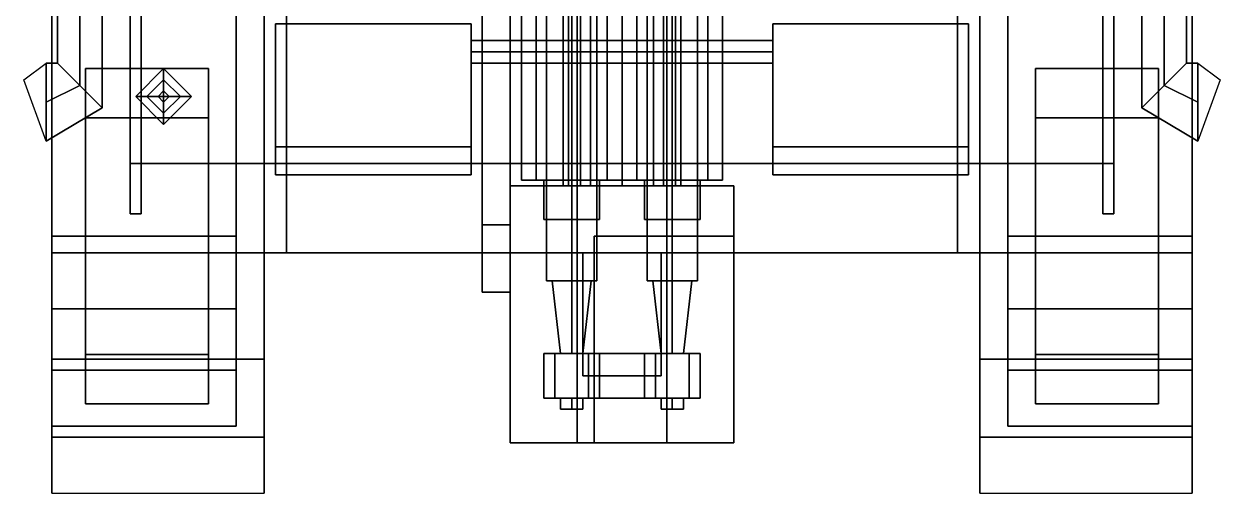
# Model space of a CAD drawing. Header units: millimetres. Extents: x -1.1 to 3, y -2.9 to 9.7.
# Drawn here: x -1.07 to 1.07, y -2.91 to -2.07 of the extents above; entities that cross this region are included whole.
import ezdxf

# ---------------------------------------------------------------- set-up
doc = ezdxf.new("R2010")
doc.units = ezdxf.units.MM
for name, color, linetype in [('gun', 1, 'Continuous'), ('mudguards', 6, 'Continuous'), ('sleeve', 5, 'Continuous'), ('tracks', 3, 'Continuous'), ('turret', 2, 'Continuous'), ('wheels', 2, 'Continuous')]:
    doc.layers.add(name, color=color, linetype=linetype)

msp = doc.modelspace()

# ---------------------------------------------------------------- linework, layer by layer
for points in [[(0.64, 1.21, 0.35), (0.64, -2.48, 0.35), (-0.64, -2.48, 0.35), (-0.64, 1.21, 0.35)], [(-0.6, -2.48, 0.81), (-0.6, -1.19, 0.92), (-0.64, -1.19, 0.92), (-0.64, -2.48, 0.81)], [(-0.64, -2.48, 0.81), (-0.64, -1.19, 0.92), (-0.64, -1.19, 0.35), (-0.64, -2.48, 0.35)], [(-0.6, -1.19, 0.67), (-0.6, -2.48, 0.67), (0.6, -2.48, 0.67), (0.6, -1.19, 0.67)], [(-0.6, -1.19, 0.67), (-0.6, -1.19, 0.92), (-0.6, -2.48, 0.81), (-0.6, -2.48, 0.67)], [(0.6, -2.48, 0.81), (0.6, -1.19, 0.92), (0.6, -1.19, 0.67), (0.6, -2.48, 0.67)], [(0.64, -2.48, 0.81), (0.64, -1.19, 0.92), (0.6, -1.19, 0.92), (0.6, -2.48, 0.81)], [(0.64, -1.19, 0.35), (0.64, -1.19, 0.92), (0.64, -2.48, 0.81), (0.64, -2.48, 0.35)], [(-0.97, -1.54, 0.98), (-1.01, -1.54, 0.94), (-1.01, -2.14, 0.9), (-0.97, -2.18, 0.94)], [(-1.01, -1.54, 0.94), (-0.97, -1.54, 0.9), (-0.97, -2.18, 0.86), (-1.01, -2.14, 0.9)], [(-0.93, -1.54, 0.94), (-0.97, -1.54, 0.98), (-0.97, -2.18, 0.94), (-0.93, -2.22, 0.9)], [(-0.97, -1.54, 0.9), (-0.93, -1.54, 0.94), (-0.93, -2.22, 0.9), (-0.97, -2.18, 0.86)], [(0.97, -1.54, 0.98), (0.93, -1.54, 0.94), (0.93, -2.22, 0.9), (0.97, -2.18, 0.94)], [(0.93, -1.54, 0.94), (0.97, -1.54, 0.9), (0.97, -2.18, 0.86), (0.93, -2.22, 0.9)], [(1.01, -1.54, 0.94), (0.97, -1.54, 0.98), (0.97, -2.18, 0.94), (1.01, -2.14, 0.9)], [(0.97, -1.54, 0.9), (1.01, -1.54, 0.94), (1.01, -2.14, 0.9), (0.97, -2.18, 0.86)], [(-1.03, -2.21, 0.85), (-1.03, -2.28, 0.9), (-1.07, -2.17, 1), (-1.03, -2.14, 0.9)], [(-1.03, -2.14, 0.9), (-1.03, -2.21, 0.96), (-0.97, -2.18, 0.94), (-1.01, -2.14, 0.9)], [(-1.03, -2.21, 0.85), (-1.03, -2.14, 0.9), (-1.01, -2.14, 0.9), (-0.97, -2.18, 0.86)], [(1.01, -2.14, 0.9), (0.97, -2.18, 0.94), (1.03, -2.21, 0.96), (1.03, -2.14, 0.9)], [(0.97, -2.18, 0.86), (1.01, -2.14, 0.9), (1.03, -2.14, 0.9), (1.03, -2.21, 0.85)], [(1.03, -2.14, 0.9), (1.07, -2.17, 1), (1.03, -2.28, 0.9), (1.03, -2.21, 0.85)], [(-1.03, -2.21, 0.96), (-1.03, -2.28, 0.9), (-0.93, -2.22, 0.9), (-0.97, -2.18, 0.94)], [(-1.03, -2.28, 0.9), (-1.03, -2.21, 0.85), (-0.97, -2.18, 0.86), (-0.93, -2.22, 0.9)], [(0.97, -2.18, 0.94), (0.93, -2.22, 0.9), (1.03, -2.28, 0.9), (1.03, -2.21, 0.96)], [(0.93, -2.22, 0.9), (0.97, -2.18, 0.86), (1.03, -2.21, 0.85), (1.03, -2.28, 0.9)], [(-0.6, -2.48, 0.67), (-0.64, -2.48, 0.35), (0.64, -2.48, 0.35), (0.6, -2.48, 0.67)], [(-0.6, -2.48, 0.67), (-0.6, -2.48, 0.81), (-0.64, -2.48, 0.81), (-0.64, -2.48, 0.35)], [(-0.07, -2.48, 0.35), (-0.07, -2.7, 0.35), (-0.07, -2.7, 0.53), (-0.07, -2.48, 0.53)], [(-0.07, -2.48, 0.53), (-0.07, -2.7, 0.53), (0.07, -2.7, 0.53), (0.07, -2.48, 0.53)], [(0.07, -2.48, 0.35), (0.07, -2.7, 0.35), (-0.07, -2.7, 0.35), (-0.07, -2.48, 0.35)], [(0.07, -2.7, 0.53), (0.07, -2.7, 0.35), (0.07, -2.48, 0.35), (0.07, -2.48, 0.53)], [(0.64, -2.48, 0.35), (0.64, -2.48, 0.81), (0.6, -2.48, 0.81), (0.6, -2.48, 0.67)], [(-0.07, -2.7, 0.53), (-0.07, -2.7, 0.35), (0.07, -2.7, 0.35), (0.07, -2.7, 0.53)]]:
    msp.add_3dface(points)
at = {"layer": 'gun'}
for points in [[(-0.0742, -0.94, 1.5942), (-0.105, -0.94, 1.52), (-0.105, -2.36, 1.52), (-0.0742, -2.36, 1.5942)], [(-0.105, -0.94, 1.52), (-0.0742, -0.94, 1.4458), (-0.0742, -2.36, 1.4458), (-0.105, -2.36, 1.52)], [(0, -0.94, 1.625), (-0.0742, -0.94, 1.5942), (-0.0742, -2.36, 1.5942), (0, -2.36, 1.625)], [(-0.0742, -0.94, 1.4458), (0, -0.94, 1.415), (0, -2.36, 1.415), (-0.0742, -2.36, 1.4458)], [(0.0742, -0.94, 1.5942), (0, -0.94, 1.625), (0, -2.36, 1.625), (0.0742, -2.36, 1.5942)], [(0, -0.94, 1.415), (0.0742, -0.94, 1.4458), (0.0742, -2.36, 1.4458), (0, -2.36, 1.415)], [(0.105, -0.94, 1.52), (0.0742, -0.94, 1.5942), (0.0742, -2.36, 1.5942), (0.105, -2.36, 1.52)], [(0.0742, -0.94, 1.4458), (0.105, -0.94, 1.52), (0.105, -2.36, 1.52), (0.0742, -2.36, 1.4458)], [(-0.09, -1.53, 1.775), (-0.135, -1.53, 1.73), (-0.135, -2.53, 1.73), (-0.09, -2.53, 1.775)], [(-0.135, -1.53, 1.73), (-0.09, -1.53, 1.685), (-0.09, -2.53, 1.685), (-0.135, -2.53, 1.73)], [(-0.045, -1.53, 1.73), (-0.09, -1.53, 1.775), (-0.09, -2.53, 1.775), (-0.045, -2.53, 1.73)], [(-0.09, -1.53, 1.685), (-0.045, -1.53, 1.73), (-0.045, -2.53, 1.73), (-0.09, -2.53, 1.685)], [(0.045, -1.53, 1.73), (0.09, -1.53, 1.685), (0.09, -2.53, 1.685), (0.045, -2.53, 1.73)], [(0.09, -1.53, 1.775), (0.045, -1.53, 1.73), (0.045, -2.53, 1.73), (0.09, -2.53, 1.775)], [(0.09, -1.53, 1.685), (0.135, -1.53, 1.73), (0.135, -2.53, 1.73), (0.09, -2.53, 1.685)], [(0.135, -1.53, 1.73), (0.09, -1.53, 1.775), (0.09, -2.53, 1.775), (0.135, -2.53, 1.73)], [(-0.2, -2.36, 1.33), (-0.2, -2.82, 1.33), (-0.2, -2.82, 1.68), (-0.2, -2.36, 1.68)], [(-0.2, -2.36, 1.68), (-0.2, -2.82, 1.68), (0.2, -2.82, 1.68), (0.2, -2.36, 1.68)], [(0.2, -2.36, 1.68), (0.2, -2.36, 1.33), (-0.2, -2.36, 1.33), (-0.2, -2.36, 1.68)], [(0.2, -2.36, 1.33), (0.2, -2.82, 1.33), (-0.2, -2.82, 1.33), (-0.2, -2.36, 1.33)], [(0.2, -2.82, 1.68), (0.2, -2.82, 1.57), (0.2, -2.45, 1.57), (0.2, -2.36, 1.68)], [(0.2, -2.82, 1.47), (0.2, -2.82, 1.33), (0.2, -2.36, 1.33), (0.2, -2.45, 1.47)], [(0.2, -2.45, 1.57), (0.2, -2.45, 1.47), (0.2, -2.36, 1.33), (0.2, -2.36, 1.68)], [(-0.05, -2.82, 1.57), (-0.05, -2.82, 1.47), (-0.05, -2.45, 1.47), (-0.05, -2.45, 1.57)], [(0.2, -2.45, 1.57), (0.2, -2.82, 1.57), (-0.05, -2.82, 1.57), (-0.05, -2.45, 1.57)], [(-0.05, -2.45, 1.47), (-0.05, -2.82, 1.47), (0.2, -2.82, 1.47), (0.2, -2.45, 1.47)], [(-0.05, -2.45, 1.57), (-0.05, -2.45, 1.47), (0.2, -2.45, 1.47), (0.2, -2.45, 1.57)], [(-0.09, -2.53, 1.775), (-0.135, -2.53, 1.73), (-0.125, -2.53, 1.73), (-0.09, -2.53, 1.765)], [(-0.09, -2.53, 1.685), (-0.09, -2.53, 1.695), (-0.125, -2.53, 1.73), (-0.135, -2.53, 1.73)], [(-0.09, -2.53, 1.765), (-0.125, -2.53, 1.73), (-0.11, -2.66, 1.71), (-0.09, -2.66, 1.73)], [(-0.125, -2.53, 1.73), (-0.09, -2.53, 1.695), (-0.09, -2.66, 1.69), (-0.11, -2.66, 1.71)], [(-0.055, -2.53, 1.73), (-0.09, -2.53, 1.765), (-0.09, -2.66, 1.73), (-0.07, -2.66, 1.71)], [(-0.09, -2.53, 1.695), (-0.055, -2.53, 1.73), (-0.07, -2.66, 1.71), (-0.09, -2.66, 1.69)], [(-0.09, -2.53, 1.775), (-0.09, -2.53, 1.765), (-0.055, -2.53, 1.73), (-0.045, -2.53, 1.73)], [(-0.045, -2.53, 1.73), (-0.055, -2.53, 1.73), (-0.09, -2.53, 1.695), (-0.09, -2.53, 1.685)], [(0.09, -2.53, 1.685), (0.09, -2.53, 1.695), (0.055, -2.53, 1.73), (0.045, -2.53, 1.73)], [(0.09, -2.53, 1.775), (0.045, -2.53, 1.73), (0.055, -2.53, 1.73), (0.09, -2.53, 1.765)], [(0.055, -2.53, 1.73), (0.09, -2.53, 1.695), (0.09, -2.66, 1.69), (0.07, -2.66, 1.71)], [(0.09, -2.53, 1.765), (0.055, -2.53, 1.73), (0.07, -2.66, 1.71), (0.09, -2.66, 1.73)], [(0.135, -2.53, 1.73), (0.125, -2.53, 1.73), (0.09, -2.53, 1.695), (0.09, -2.53, 1.685)], [(0.09, -2.53, 1.695), (0.125, -2.53, 1.73), (0.11, -2.66, 1.71), (0.09, -2.66, 1.69)], [(0.09, -2.53, 1.775), (0.09, -2.53, 1.765), (0.125, -2.53, 1.73), (0.135, -2.53, 1.73)], [(0.125, -2.53, 1.73), (0.09, -2.53, 1.765), (0.09, -2.66, 1.73), (0.11, -2.66, 1.71)], [(-0.14, -2.66, 1.68), (-0.14, -2.74, 1.68), (-0.14, -2.74, 1.73), (-0.14, -2.66, 1.73)], [(0.14, -2.66, 1.73), (0.14, -2.66, 1.68), (-0.14, -2.66, 1.68), (-0.14, -2.66, 1.73)], [(-0.14, -2.66, 1.73), (-0.14, -2.74, 1.73), (-0.12, -2.74, 1.76), (-0.12, -2.66, 1.76)], [(-0.06, -2.66, 1.76), (-0.04, -2.66, 1.73), (-0.14, -2.66, 1.73), (-0.12, -2.66, 1.76)], [(-0.12, -2.66, 1.76), (-0.12, -2.74, 1.76), (-0.06, -2.74, 1.76), (-0.06, -2.66, 1.76)], [(-0.06, -2.74, 1.76), (-0.04, -2.74, 1.73), (-0.04, -2.66, 1.73), (-0.06, -2.66, 1.76)], [(-0.04, -2.66, 1.73), (-0.04, -2.74, 1.73), (0.04, -2.74, 1.73), (0.04, -2.66, 1.73)], [(0.12, -2.66, 1.76), (0.14, -2.66, 1.73), (0.04, -2.66, 1.73), (0.06, -2.66, 1.76)], [(0.04, -2.66, 1.73), (0.04, -2.74, 1.73), (0.06, -2.74, 1.76), (0.06, -2.66, 1.76)], [(0.06, -2.66, 1.76), (0.06, -2.74, 1.76), (0.12, -2.74, 1.76), (0.12, -2.66, 1.76)], [(0.12, -2.74, 1.76), (0.14, -2.74, 1.73), (0.14, -2.66, 1.73), (0.12, -2.66, 1.76)], [(0.14, -2.74, 1.73), (0.14, -2.74, 1.68), (0.14, -2.66, 1.68), (0.14, -2.66, 1.73)], [(-0.14, -2.74, 1.73), (-0.14, -2.74, 1.68), (0.14, -2.74, 1.68), (0.14, -2.74, 1.73)], [(-0.12, -2.74, 1.76), (-0.14, -2.74, 1.73), (-0.04, -2.74, 1.73), (-0.06, -2.74, 1.76)], [(-0.09, -2.74, 1.73), (-0.11, -2.74, 1.71), (-0.11, -2.76, 1.71), (-0.09, -2.76, 1.73)], [(-0.11, -2.74, 1.71), (-0.09, -2.74, 1.69), (-0.09, -2.76, 1.69), (-0.11, -2.76, 1.71)], [(-0.09, -2.76, 1.69), (-0.07, -2.76, 1.71), (-0.09, -2.76, 1.73), (-0.11, -2.76, 1.71)], [(-0.07, -2.74, 1.71), (-0.09, -2.74, 1.73), (-0.09, -2.76, 1.73), (-0.07, -2.76, 1.71)], [(-0.09, -2.74, 1.69), (-0.07, -2.74, 1.71), (-0.07, -2.76, 1.71), (-0.09, -2.76, 1.69)], [(0.06, -2.74, 1.76), (0.04, -2.74, 1.73), (0.14, -2.74, 1.73), (0.12, -2.74, 1.76)], [(0.07, -2.74, 1.71), (0.09, -2.74, 1.69), (0.09, -2.76, 1.69), (0.07, -2.76, 1.71)], [(0.09, -2.74, 1.73), (0.07, -2.74, 1.71), (0.07, -2.76, 1.71), (0.09, -2.76, 1.73)], [(0.09, -2.76, 1.69), (0.11, -2.76, 1.71), (0.09, -2.76, 1.73), (0.07, -2.76, 1.71)], [(0.09, -2.74, 1.69), (0.11, -2.74, 1.71), (0.11, -2.76, 1.71), (0.09, -2.76, 1.69)], [(0.11, -2.74, 1.71), (0.09, -2.74, 1.73), (0.09, -2.76, 1.73), (0.11, -2.76, 1.71)], [(-0.2, -2.82, 1.68), (-0.05, -2.82, 1.57), (0.2, -2.82, 1.57), (0.2, -2.82, 1.68)], [(-0.05, -2.82, 1.47), (-0.2, -2.82, 1.33), (0.2, -2.82, 1.33), (0.2, -2.82, 1.47)], [(-0.2, -2.82, 1.33), (-0.05, -2.82, 1.47), (-0.05, -2.82, 1.57), (-0.2, -2.82, 1.68)]]:
    msp.add_3dface(points, dxfattribs=at)
at = {"layer": 'mudguards'}
for points in [[(-1.02, 1.75, 1.05), (-1.02, -2.11, 0.79), (-1.02, -2.48, 0.81), (-1.02, 1.75, 1.1)], [(-1.02, 1.75, 1.1), (-1.02, -2.48, 0.81), (-0.64, -2.48, 0.81), (-0.64, 1.75, 1.1)], [(0.64, 1.75, 1.1), (0.64, -2.48, 0.81), (1.02, -2.48, 0.81), (1.02, 1.75, 1.1)], [(1.02, -2.48, 0.81), (1.02, -2.11, 0.79), (1.02, 1.75, 1.05), (1.02, 1.75, 1.1)], [(-1.02, -2.11, 0.79), (-1.02, -2.46, 0.57), (-1.02, -2.67, 0.75), (-1.02, -2.48, 0.81)], [(1.02, -2.67, 0.75), (1.02, -2.46, 0.57), (1.02, -2.11, 0.79), (1.02, -2.48, 0.81)], [(-1.02, -2.46, 0.57), (-1.02, -2.55, 0.5), (-1.02, -2.81, 0.68), (-1.02, -2.67, 0.75)], [(1.02, -2.81, 0.68), (1.02, -2.55, 0.5), (1.02, -2.46, 0.57), (1.02, -2.67, 0.75)], [(-1.02, -2.48, 0.81), (-1.02, -2.67, 0.75), (-0.64, -2.67, 0.75), (-0.64, -2.48, 0.81)], [(-0.64, -2.67, 0.75), (-0.64, -2.48, 0.5871), (-0.64, -2.48, 0.5871), (-0.64, -2.48, 0.81)], [(-0.64, -2.81, 0.68), (-0.64, -2.48, 0.5871), (-0.64, -2.48, 0.5871), (-0.64, -2.67, 0.75)], [(-0.64, -2.91, 0.6), (-0.64, -2.48, 0.35), (-0.64, -2.48, 0.5871), (-0.64, -2.81, 0.68)], [(0.64, -2.48, 0.5871), (0.64, -2.48, 0.5871), (0.64, -2.67, 0.75), (0.64, -2.48, 0.81)], [(0.64, -2.48, 0.81), (0.64, -2.67, 0.75), (1.02, -2.67, 0.75), (1.02, -2.48, 0.81)], [(0.64, -2.48, 0.5871), (0.64, -2.48, 0.5871), (0.64, -2.81, 0.68), (0.64, -2.67, 0.75)], [(0.64, -2.48, 0.5871), (0.64, -2.48, 0.35), (0.64, -2.91, 0.6), (0.64, -2.81, 0.68)], [(-1.02, -2.55, 0.5), (-1.02, -2.66, 0.47), (-1.02, -2.91, 0.6), (-1.02, -2.81, 0.68)], [(1.02, -2.91, 0.6), (1.02, -2.66, 0.47), (1.02, -2.55, 0.5), (1.02, -2.81, 0.68)], [(-1.02, -2.66, 0.47), (-1.02, -2.79, 0.47), (-1.02, -2.91, 0.57), (-1.02, -2.91, 0.6)], [(-1.02, -2.67, 0.75), (-1.02, -2.81, 0.68), (-0.64, -2.81, 0.68), (-0.64, -2.67, 0.75)], [(0.64, -2.67, 0.75), (0.64, -2.81, 0.68), (1.02, -2.81, 0.68), (1.02, -2.67, 0.75)], [(1.02, -2.91, 0.57), (1.02, -2.79, 0.47), (1.02, -2.66, 0.47), (1.02, -2.91, 0.6)], [(-1.02, -2.81, 0.68), (-1.02, -2.91, 0.6), (-0.64, -2.91, 0.6), (-0.64, -2.81, 0.68)], [(0.64, -2.81, 0.68), (0.64, -2.91, 0.6), (1.02, -2.91, 0.6), (1.02, -2.81, 0.68)]]:
    msp.add_3dface(points, dxfattribs=at)
at = {"layer": 'sleeve'}
for points in [[(-0.0955, -0.94, 1.6055), (-0.135, -0.94, 1.51), (-0.135, -2.36, 1.51), (-0.0955, -2.36, 1.6055)], [(-0.135, -0.94, 1.51), (-0.0955, -0.94, 1.4145), (-0.0955, -2.36, 1.4145), (-0.135, -2.36, 1.51)], [(0, -0.94, 1.645), (-0.0955, -0.94, 1.6055), (-0.0955, -2.36, 1.6055), (0, -2.36, 1.645)], [(-0.0955, -0.94, 1.4145), (0, -0.94, 1.375), (0, -2.36, 1.375), (-0.0955, -2.36, 1.4145)], [(0.0955, -0.94, 1.6055), (0, -0.94, 1.645), (0, -2.36, 1.645), (0.0955, -2.36, 1.6055)], [(0, -0.94, 1.375), (0.0955, -0.94, 1.4145), (0.0955, -2.36, 1.4145), (0, -2.36, 1.375)], [(0.135, -0.94, 1.51), (0.0955, -0.94, 1.6055), (0.0955, -2.36, 1.6055), (0.135, -2.36, 1.51)], [(0.0955, -0.94, 1.4145), (0.135, -0.94, 1.51), (0.135, -2.36, 1.51), (0.0955, -2.36, 1.4145)], [(-0.1536, -1.06, 1.7536), (-0.18, -1.06, 1.69), (-0.18, -2.35, 1.69), (-0.1536, -2.35, 1.7536)], [(-0.18, -1.06, 1.69), (-0.1536, -1.06, 1.6264), (-0.1536, -2.35, 1.6264), (-0.18, -2.35, 1.69)], [(-0.09, -1.06, 1.78), (-0.1536, -1.06, 1.7536), (-0.1536, -2.35, 1.7536), (-0.09, -2.35, 1.78)], [(-0.1536, -1.06, 1.6264), (-0.09, -1.06, 1.6), (-0.09, -2.35, 1.6), (-0.1536, -2.35, 1.6264)], [(-0.0264, -1.06, 1.7536), (-0.09, -1.06, 1.78), (-0.09, -2.35, 1.78), (-0.0264, -2.35, 1.7536)], [(-0.0566, -1.06, 1.3566), (-0.08, -1.06, 1.3), (-0.08, -2.36, 1.3), (-0.0566, -2.36, 1.3566)], [(-0.08, -1.06, 1.3), (-0.0566, -1.06, 1.2434), (-0.0566, -2.36, 1.2434), (-0.08, -2.36, 1.3)], [(0, -1.06, 1.38), (-0.0566, -1.06, 1.3566), (-0.0566, -2.36, 1.3566), (0, -2.36, 1.38)], [(-0.0566, -1.06, 1.2434), (0, -1.06, 1.22), (0, -2.36, 1.22), (-0.0566, -2.36, 1.2434)], [(0, -1.06, 1.69), (-0.0264, -1.06, 1.7536), (-0.0264, -2.35, 1.7536), (0, -2.35, 1.69)], [(-0.0264, -1.06, 1.6264), (0, -1.06, 1.69), (0, -2.35, 1.69), (-0.0264, -2.35, 1.6264)], [(0.0264, -1.06, 1.7536), (0, -1.06, 1.69), (0, -2.35, 1.69), (0.0264, -2.35, 1.7536)], [(0, -1.06, 1.69), (0.0264, -1.06, 1.6264), (0.0264, -2.35, 1.6264), (0, -2.35, 1.69)], [(0.0566, -1.06, 1.3566), (0, -1.06, 1.38), (0, -2.36, 1.38), (0.0566, -2.36, 1.3566)], [(0, -1.06, 1.22), (0.0566, -1.06, 1.2434), (0.0566, -2.36, 1.2434), (0, -2.36, 1.22)], [(0.09, -1.06, 1.78), (0.0264, -1.06, 1.7536), (0.0264, -2.35, 1.7536), (0.09, -2.35, 1.78)], [(0.08, -1.06, 1.3), (0.0566, -1.06, 1.3566), (0.0566, -2.36, 1.3566), (0.08, -2.36, 1.3)], [(0.0566, -1.06, 1.2434), (0.08, -1.06, 1.3), (0.08, -2.36, 1.3), (0.0566, -2.36, 1.2434)], [(0.09, -1.06, 1.6), (0.1536, -1.06, 1.6264), (0.1536, -2.35, 1.6264), (0.09, -2.35, 1.6)], [(0.1536, -1.06, 1.7536), (0.09, -1.06, 1.78), (0.09, -2.35, 1.78), (0.1536, -2.35, 1.7536)], [(0.18, -1.06, 1.69), (0.1536, -1.06, 1.7536), (0.1536, -2.35, 1.7536), (0.18, -2.35, 1.69)], [(0.1536, -1.06, 1.6264), (0.18, -1.06, 1.69), (0.18, -2.35, 1.69), (0.1536, -2.35, 1.6264)], [(-0.09, -2.35, 1.78), (-0.1536, -2.35, 1.7536), (-0.18, -2.35, 1.69), (-0.14, -2.35, 1.73)], [(-0.14, -2.35, 1.73), (-0.18, -2.35, 1.69), (-0.1536, -2.35, 1.6264), (-0.09, -2.35, 1.6)], [(-0.09, -2.35, 1.78), (-0.14, -2.35, 1.73), (-0.14, -2.42, 1.73), (-0.09, -2.42, 1.78)], [(-0.14, -2.35, 1.73), (-0.09, -2.35, 1.68), (-0.09, -2.42, 1.68), (-0.14, -2.42, 1.73)], [(-0.14, -2.35, 1.73), (-0.09, -2.35, 1.6), (-0.09, -2.35, 1.68), (-0.14, -2.35, 1.73)], [(-0.04, -2.35, 1.73), (-0.09, -2.35, 1.78), (-0.09, -2.42, 1.78), (-0.04, -2.42, 1.73)], [(-0.09, -2.35, 1.68), (-0.04, -2.35, 1.73), (-0.04, -2.42, 1.73), (-0.09, -2.42, 1.68)], [(0, -2.35, 1.69), (-0.0264, -2.35, 1.7536), (-0.09, -2.35, 1.78), (-0.04, -2.35, 1.73)], [(0, -2.35, 1.69), (-0.04, -2.35, 1.73), (-0.09, -2.35, 1.6), (-0.0264, -2.35, 1.6264)], [(-0.09, -2.35, 1.68), (-0.09, -2.35, 1.6), (-0.04, -2.35, 1.73), (-0.09, -2.35, 1.68)], [(0.04, -2.35, 1.73), (0, -2.35, 1.69), (0.0264, -2.35, 1.6264), (0.09, -2.35, 1.6)], [(0.09, -2.35, 1.78), (0.0264, -2.35, 1.7536), (0, -2.35, 1.69), (0.04, -2.35, 1.73)], [(0.04, -2.35, 1.73), (0.09, -2.35, 1.6), (0.09, -2.35, 1.68), (0.04, -2.35, 1.73)], [(0.04, -2.35, 1.73), (0.09, -2.35, 1.68), (0.09, -2.42, 1.68), (0.04, -2.42, 1.73)], [(0.09, -2.35, 1.78), (0.04, -2.35, 1.73), (0.04, -2.42, 1.73), (0.09, -2.42, 1.78)], [(0.09, -2.35, 1.68), (0.09, -2.35, 1.6), (0.14, -2.35, 1.73), (0.09, -2.35, 1.68)], [(0.18, -2.35, 1.69), (0.14, -2.35, 1.73), (0.09, -2.35, 1.6), (0.1536, -2.35, 1.6264)], [(0.18, -2.35, 1.69), (0.1536, -2.35, 1.7536), (0.09, -2.35, 1.78), (0.14, -2.35, 1.73)], [(0.09, -2.35, 1.68), (0.14, -2.35, 1.73), (0.14, -2.42, 1.73), (0.09, -2.42, 1.68)], [(0.14, -2.35, 1.73), (0.09, -2.35, 1.78), (0.09, -2.42, 1.78), (0.14, -2.42, 1.73)], [(-0.105, -2.36, 1.52), (-0.0742, -2.36, 1.4458), (-0.0955, -2.36, 1.4145), (-0.135, -2.36, 1.51)], [(-0.0742, -2.36, 1.5942), (-0.105, -2.36, 1.52), (-0.135, -2.36, 1.51), (-0.0955, -2.36, 1.6055)], [(-0.0742, -2.36, 1.4458), (0, -2.36, 1.415), (0, -2.36, 1.375), (-0.0955, -2.36, 1.4145)], [(0, -2.36, 1.625), (-0.0742, -2.36, 1.5942), (-0.0955, -2.36, 1.6055), (0, -2.36, 1.645)], [(-0.08, -2.36, 1.22), (-0.08, -2.82, 1.22), (-0.08, -2.82, 1.33), (-0.08, -2.36, 1.33)], [(0.08, -2.36, 1.22), (0.08, -2.82, 1.22), (-0.08, -2.82, 1.22), (-0.08, -2.36, 1.22)], [(-0.08, -2.36, 1.33), (-0.08, -2.82, 1.33), (0.08, -2.82, 1.33), (0.08, -2.36, 1.33)], [(0.0566, -2.36, 1.3566), (0, -2.36, 1.38), (-0.0566, -2.36, 1.3566), (-0.0676, -2.36, 1.33)], [(0, -2.36, 1.415), (0.0742, -2.36, 1.4458), (0.0955, -2.36, 1.4145), (0, -2.36, 1.375)], [(0.0742, -2.36, 1.5942), (0, -2.36, 1.625), (0, -2.36, 1.645), (0.0955, -2.36, 1.6055)], [(0.0742, -2.36, 1.4458), (0.105, -2.36, 1.52), (0.135, -2.36, 1.51), (0.0955, -2.36, 1.4145)], [(0.105, -2.36, 1.52), (0.0742, -2.36, 1.5942), (0.0955, -2.36, 1.6055), (0.135, -2.36, 1.51)], [(0.08, -2.82, 1.33), (0.08, -2.82, 1.22), (0.08, -2.36, 1.22), (0.08, -2.36, 1.33)], [(-0.08, -2.82, 1.33), (-0.08, -2.82, 1.22), (0.08, -2.82, 1.22), (0.08, -2.82, 1.33)]]:
    msp.add_3dface(points, dxfattribs=at)
at = {"layer": 'tracks'}
for points in [[(-0.69, -2.45, 0.78), (-0.69, -1.81, 0.84), (-1.02, -1.81, 0.84), (-1.02, -2.45, 0.78)], [(-1.02, -2.45, 0.78), (-1.02, -1.81, 0.84), (-0.69, -1.81, 0.84), (-0.69, -2.45, 0.78)], [(0.69, -2.45, 0.78), (0.69, -1.81, 0.84), (1.02, -1.81, 0.84), (1.02, -2.45, 0.78)], [(1.02, -2.45, 0.78), (1.02, -1.81, 0.84), (0.69, -1.81, 0.84), (0.69, -2.45, 0.78)], [(-1.02, -1.87, 0.01), (-1.02, -2.58, 0.16), (-0.69, -2.58, 0.16), (-0.69, -1.87, 0.01)], [(-0.69, -1.87, 0.01), (-0.69, -2.58, 0.16), (-1.02, -2.58, 0.16), (-1.02, -1.87, 0.01)], [(1.02, -1.87, 0.01), (1.02, -2.58, 0.16), (0.69, -2.58, 0.16), (0.69, -1.87, 0.01)], [(0.69, -1.87, 0.01), (0.69, -2.58, 0.16), (1.02, -2.58, 0.16), (1.02, -1.87, 0.01)], [(-1.02, -2.69, 0.69), (-1.02, -2.45, 0.78), (-0.69, -2.45, 0.78), (-0.69, -2.69, 0.69)], [(-0.69, -2.69, 0.69), (-0.69, -2.45, 0.78), (-1.02, -2.45, 0.78), (-1.02, -2.69, 0.69)], [(1.02, -2.69, 0.69), (1.02, -2.45, 0.78), (0.69, -2.45, 0.78), (0.69, -2.69, 0.69)], [(0.69, -2.69, 0.69), (0.69, -2.45, 0.78), (1.02, -2.45, 0.78), (1.02, -2.69, 0.69)], [(-1.02, -2.58, 0.16), (-1.02, -2.79, 0.36), (-0.69, -2.79, 0.36), (-0.69, -2.58, 0.16)], [(-0.69, -2.58, 0.16), (-0.69, -2.79, 0.36), (-1.02, -2.79, 0.36), (-1.02, -2.58, 0.16)], [(0.69, -2.58, 0.16), (0.69, -2.79, 0.36), (1.02, -2.79, 0.36), (1.02, -2.58, 0.16)], [(1.02, -2.58, 0.16), (1.02, -2.79, 0.36), (0.69, -2.79, 0.36), (0.69, -2.58, 0.16)], [(-1.02, -2.79, 0.49), (-1.02, -2.69, 0.69), (-0.69, -2.69, 0.69), (-0.69, -2.79, 0.49)], [(-0.69, -2.79, 0.49), (-0.69, -2.69, 0.69), (-1.02, -2.69, 0.69), (-1.02, -2.79, 0.49)], [(0.69, -2.79, 0.49), (0.69, -2.69, 0.69), (1.02, -2.69, 0.69), (1.02, -2.79, 0.49)], [(1.02, -2.79, 0.49), (1.02, -2.69, 0.69), (0.69, -2.69, 0.69), (0.69, -2.79, 0.49)], [(-0.69, -2.79, 0.36), (-0.69, -2.79, 0.49), (-1.02, -2.79, 0.49), (-1.02, -2.79, 0.36)], [(-1.02, -2.79, 0.36), (-1.02, -2.79, 0.49), (-0.69, -2.79, 0.49), (-0.69, -2.79, 0.36)], [(0.69, -2.79, 0.36), (0.69, -2.79, 0.49), (1.02, -2.79, 0.49), (1.02, -2.79, 0.36)], [(1.02, -2.79, 0.36), (1.02, -2.79, 0.49), (0.69, -2.79, 0.49), (0.69, -2.79, 0.36)]]:
    msp.add_3dface(points, dxfattribs=at)
at = {"layer": 'turret'}
for points in [[(-0.88, -1.45, 1.03), (-0.88, -2.41, 1.03), (-0.88, -2.32, 1.95), (-0.88, -2, 1.95)], [(-0.86, -1.45, 1.03), (-0.86, -2.41, 1.03), (-0.88, -2.41, 1.03), (-0.88, -1.45, 1.03)], [(-0.86, -2.32, 1.93), (-0.86, -2.41, 1.03), (-0.86, -1.45, 1.03), (-0.86, -2, 1.93)], [(0.86, -1.45, 1.03), (0.86, -2.41, 1.03), (0.86, -2.32, 1.93), (0.86, -2, 1.93)], [(0.88, -1.45, 1.03), (0.88, -2.41, 1.03), (0.86, -2.41, 1.03), (0.86, -1.45, 1.03)], [(0.88, -2.32, 1.95), (0.88, -2.41, 1.03), (0.88, -1.45, 1.03), (0.88, -2, 1.95)], [(-0.25, -1.7, 1.09), (-0.25, -2.43, 1.09), (-0.25, -2.43, 1.52), (-0.25, -1.7, 1.52)], [(-0.2, -2.43, 1.52), (-0.2, -2.43, 1.09), (-0.2, -1.7, 1.09), (-0.2, -1.7, 1.52)], [(-0.25, -1.9, 1.52), (-0.25, -2.43, 1.52), (-0.2, -2.43, 1.52), (-0.2, -1.9, 1.52)], [(-0.2, -1.98, 1.09), (-0.2, -2.43, 1.09), (-0.25, -2.43, 1.09), (-0.25, -1.98, 1.09)], [(-0.88, -2, 1.95), (-0.88, -2.32, 1.95), (0.88, -2.32, 1.95), (0.88, -2, 1.95)], [(0.86, -2.32, 1.93), (-0.86, -2.32, 1.93), (-0.86, -2, 1.93), (0.86, -2, 1.93)], [(-0.62, -2.07, 0.85), (-0.62, -2.29, 0.85), (-0.62, -2.29, 0.94), (-0.62, -2.07, 0.94)], [(-0.27, -2.07, 0.94), (-0.27, -2.07, 0.85), (-0.62, -2.07, 0.85), (-0.62, -2.07, 0.94)], [(-0.27, -2.07, 0.85), (-0.27, -2.29, 0.85), (-0.62, -2.29, 0.85), (-0.62, -2.07, 0.85)], [(-0.62, -2.07, 0.94), (-0.62, -2.29, 0.94), (-0.27, -2.29, 0.94), (-0.27, -2.07, 0.94)], [(-0.27, -2.29, 0.94), (-0.27, -2.29, 0.85), (-0.27, -2.07, 0.85), (-0.27, -2.07, 0.94)], [(0.27, -2.07, 0.94), (0.27, -2.29, 0.94), (0.62, -2.29, 0.94), (0.62, -2.07, 0.94)], [(0.62, -2.07, 0.85), (0.62, -2.29, 0.85), (0.27, -2.29, 0.85), (0.27, -2.07, 0.85)], [(0.62, -2.07, 0.94), (0.62, -2.07, 0.85), (0.27, -2.07, 0.85), (0.27, -2.07, 0.94)], [(0.27, -2.07, 0.85), (0.27, -2.29, 0.85), (0.27, -2.29, 0.94), (0.27, -2.07, 0.94)], [(0.62, -2.29, 0.94), (0.62, -2.29, 0.85), (0.62, -2.07, 0.85), (0.62, -2.07, 0.94)], [(0.27, -2.12, 0.92), (0.27, -2.1, 0.9), (-0.27, -2.1, 0.9), (-0.27, -2.12, 0.92)], [(0.27, -2.1, 0.9), (0.27, -2.12, 0.88), (-0.27, -2.12, 0.88), (-0.27, -2.1, 0.9)], [(0.27, -2.14, 0.9), (0.27, -2.12, 0.92), (-0.27, -2.12, 0.92), (-0.27, -2.14, 0.9)], [(0.27, -2.12, 0.88), (0.27, -2.14, 0.9), (-0.27, -2.14, 0.9), (-0.27, -2.12, 0.88)], [(-0.85, -2.2, 2.01), (-0.82, -2.17, 2.01), (-0.82, -2.15, 1.95), (-0.87, -2.2, 1.95)], [(-0.82, -2.17, 2.01), (-0.79, -2.2, 2.01), (-0.77, -2.2, 1.95), (-0.82, -2.15, 1.95)], [(-0.82, -2.17, 2.13), (-0.85, -2.2, 2.13), (-0.83, -2.2, 2.26), (-0.82, -2.19, 2.26)], [(-0.82, -2.17, 2.01), (-0.85, -2.2, 2.01), (-0.85, -2.2, 2.13), (-0.82, -2.17, 2.13)], [(-0.79, -2.2, 2.13), (-0.82, -2.17, 2.13), (-0.82, -2.19, 2.26), (-0.81, -2.2, 2.26)], [(-0.79, -2.2, 2.01), (-0.82, -2.17, 2.01), (-0.82, -2.17, 2.13), (-0.79, -2.2, 2.13)], [(-0.82, -2.23, 2.01), (-0.85, -2.2, 2.01), (-0.87, -2.2, 1.95), (-0.82, -2.25, 1.95)], [(-0.85, -2.2, 2.13), (-0.82, -2.23, 2.13), (-0.82, -2.21, 2.26), (-0.83, -2.2, 2.26)], [(-0.85, -2.2, 2.01), (-0.82, -2.23, 2.01), (-0.82, -2.23, 2.13), (-0.85, -2.2, 2.13)], [(-0.82, -2.19, 2.26), (-0.83, -2.2, 2.26), (-0.82, -2.2, 3.26)], [(-0.83, -2.2, 2.26), (-0.82, -2.21, 2.26), (-0.82, -2.2, 3.26)], [(-0.81, -2.2, 2.26), (-0.82, -2.19, 2.26), (-0.82, -2.2, 3.26)], [(-0.82, -2.21, 2.26), (-0.81, -2.2, 2.26), (-0.82, -2.2, 3.26)], [(-0.82, -2.23, 2.13), (-0.79, -2.2, 2.13), (-0.81, -2.2, 2.26), (-0.82, -2.21, 2.26)], [(-0.79, -2.2, 2.01), (-0.82, -2.23, 2.01), (-0.82, -2.25, 1.95), (-0.77, -2.2, 1.95)], [(-0.82, -2.23, 2.01), (-0.79, -2.2, 2.01), (-0.79, -2.2, 2.13), (-0.82, -2.23, 2.13)], [(-0.27, -2.29, 0.94), (-0.27, -2.34, 1.32), (-0.62, -2.34, 1.32), (-0.62, -2.29, 0.94)], [(-0.62, -2.29, 0.94), (-0.62, -2.34, 1.32), (-0.27, -2.34, 1.32), (-0.27, -2.29, 0.94)], [(-0.62, -2.29, 0.94), (-0.62, -2.29, 0.85), (-0.27, -2.29, 0.85), (-0.27, -2.29, 0.94)], [(0.27, -2.29, 0.94), (0.27, -2.29, 0.85), (0.62, -2.29, 0.85), (0.62, -2.29, 0.94)], [(0.62, -2.29, 0.94), (0.62, -2.34, 1.32), (0.27, -2.34, 1.32), (0.27, -2.29, 0.94)], [(0.27, -2.29, 0.94), (0.27, -2.34, 1.32), (0.62, -2.34, 1.32), (0.62, -2.29, 0.94)], [(-0.88, -2.32, 1.95), (-0.88, -2.41, 1.03), (-0.86, -2.41, 1.03), (-0.86, -2.32, 1.93)], [(-0.88, -2.32, 1.95), (-0.86, -2.32, 1.93), (0.86, -2.32, 1.93), (0.88, -2.32, 1.95)], [(0.86, -2.32, 1.93), (0.86, -2.41, 1.03), (0.88, -2.41, 1.03), (0.88, -2.32, 1.95)], [(-0.25, -2.43, 1.15), (-0.25, -2.43, 1.09), (-0.2, -2.43, 1.09), (-0.2, -2.43, 1.15)], [(-0.25, -2.43, 1.15), (-0.25, -2.55, 1.27), (-0.25, -2.55, 1.43), (-0.25, -2.43, 1.52)], [(-0.2, -2.43, 1.15), (-0.2, -2.55, 1.27), (-0.25, -2.55, 1.27), (-0.25, -2.43, 1.15)], [(-0.25, -2.43, 1.52), (-0.25, -2.55, 1.43), (-0.2, -2.55, 1.43), (-0.2, -2.43, 1.52)], [(-0.2, -2.55, 1.43), (-0.2, -2.55, 1.27), (-0.2, -2.43, 1.15), (-0.2, -2.43, 1.52)], [(-0.25, -2.55, 1.43), (-0.25, -2.55, 1.27), (-0.2, -2.55, 1.27), (-0.2, -2.55, 1.43)]]:
    msp.add_3dface(points, dxfattribs=at)
at = {"layer": 'wheels'}
for points in [[(-0.74, -2.2379, 0.6721), (-0.74, -2.15, 0.46), (-0.96, -2.15, 0.46), (-0.96, -2.2379, 0.6721)], [(-0.96, -2.45, 0.76), (-0.96, -2.2379, 0.6721), (-0.96, -2.15, 0.46), (-0.96, -2.6621, 0.6721)], [(-0.96, -2.6621, 0.6721), (-0.96, -2.15, 0.46), (-0.96, -2.2379, 0.2479), (-0.96, -2.75, 0.46)], [(-0.74, -2.15, 0.46), (-0.74, -2.2379, 0.2479), (-0.96, -2.2379, 0.2479), (-0.96, -2.15, 0.46)], [(-0.74, -2.6621, 0.6721), (-0.74, -2.15, 0.46), (-0.74, -2.2379, 0.6721), (-0.74, -2.45, 0.76)], [(-0.74, -2.75, 0.46), (-0.74, -2.2379, 0.2479), (-0.74, -2.15, 0.46), (-0.74, -2.6621, 0.6721)], [(0.74, -2.45, 0.76), (0.74, -2.2379, 0.6721), (0.74, -2.15, 0.46), (0.74, -2.6621, 0.6721)], [(0.96, -2.2379, 0.6721), (0.96, -2.15, 0.46), (0.74, -2.15, 0.46), (0.74, -2.2379, 0.6721)], [(0.74, -2.6621, 0.6721), (0.74, -2.15, 0.46), (0.74, -2.2379, 0.2479), (0.74, -2.75, 0.46)], [(0.96, -2.15, 0.46), (0.96, -2.2379, 0.2479), (0.74, -2.2379, 0.2479), (0.74, -2.15, 0.46)], [(0.96, -2.6621, 0.6721), (0.96, -2.15, 0.46), (0.96, -2.2379, 0.6721), (0.96, -2.45, 0.76)], [(0.96, -2.75, 0.46), (0.96, -2.2379, 0.2479), (0.96, -2.15, 0.46), (0.96, -2.6621, 0.6721)], [(-0.74, -2.2379, 0.2479), (-0.74, -2.45, 0.16), (-0.96, -2.45, 0.16), (-0.96, -2.2379, 0.2479)], [(-0.96, -2.75, 0.46), (-0.96, -2.2379, 0.2479), (-0.96, -2.45, 0.16), (-0.96, -2.6621, 0.2479)], [(-0.74, -2.45, 0.76), (-0.74, -2.2379, 0.6721), (-0.96, -2.2379, 0.6721), (-0.96, -2.45, 0.76)], [(-0.74, -2.6621, 0.2479), (-0.74, -2.45, 0.16), (-0.74, -2.2379, 0.2479), (-0.74, -2.75, 0.46)], [(0.96, -2.2379, 0.2479), (0.96, -2.45, 0.16), (0.74, -2.45, 0.16), (0.74, -2.2379, 0.2479)], [(0.74, -2.75, 0.46), (0.74, -2.2379, 0.2479), (0.74, -2.45, 0.16), (0.74, -2.6621, 0.2479)], [(0.96, -2.45, 0.76), (0.96, -2.2379, 0.6721), (0.74, -2.2379, 0.6721), (0.74, -2.45, 0.76)], [(0.96, -2.6621, 0.2479), (0.96, -2.45, 0.16), (0.96, -2.2379, 0.2479), (0.96, -2.75, 0.46)], [(-0.74, -2.45, 0.16), (-0.74, -2.6621, 0.2479), (-0.96, -2.6621, 0.2479), (-0.96, -2.45, 0.16)], [(-0.74, -2.6621, 0.6721), (-0.74, -2.45, 0.76), (-0.96, -2.45, 0.76), (-0.96, -2.6621, 0.6721)], [(0.96, -2.45, 0.16), (0.96, -2.6621, 0.2479), (0.74, -2.6621, 0.2479), (0.74, -2.45, 0.16)], [(0.96, -2.6621, 0.6721), (0.96, -2.45, 0.76), (0.74, -2.45, 0.76), (0.74, -2.6621, 0.6721)], [(-0.74, -2.75, 0.46), (-0.74, -2.6621, 0.6721), (-0.96, -2.6621, 0.6721), (-0.96, -2.75, 0.46)], [(-0.74, -2.6621, 0.2479), (-0.74, -2.75, 0.46), (-0.96, -2.75, 0.46), (-0.96, -2.6621, 0.2479)], [(0.96, -2.75, 0.46), (0.96, -2.6621, 0.6721), (0.74, -2.6621, 0.6721), (0.74, -2.75, 0.46)], [(0.96, -2.6621, 0.2479), (0.96, -2.75, 0.46), (0.74, -2.75, 0.46), (0.74, -2.6621, 0.2479)]]:
    msp.add_3dface(points, dxfattribs=at)

doc.saveas('drawing.dxf')
